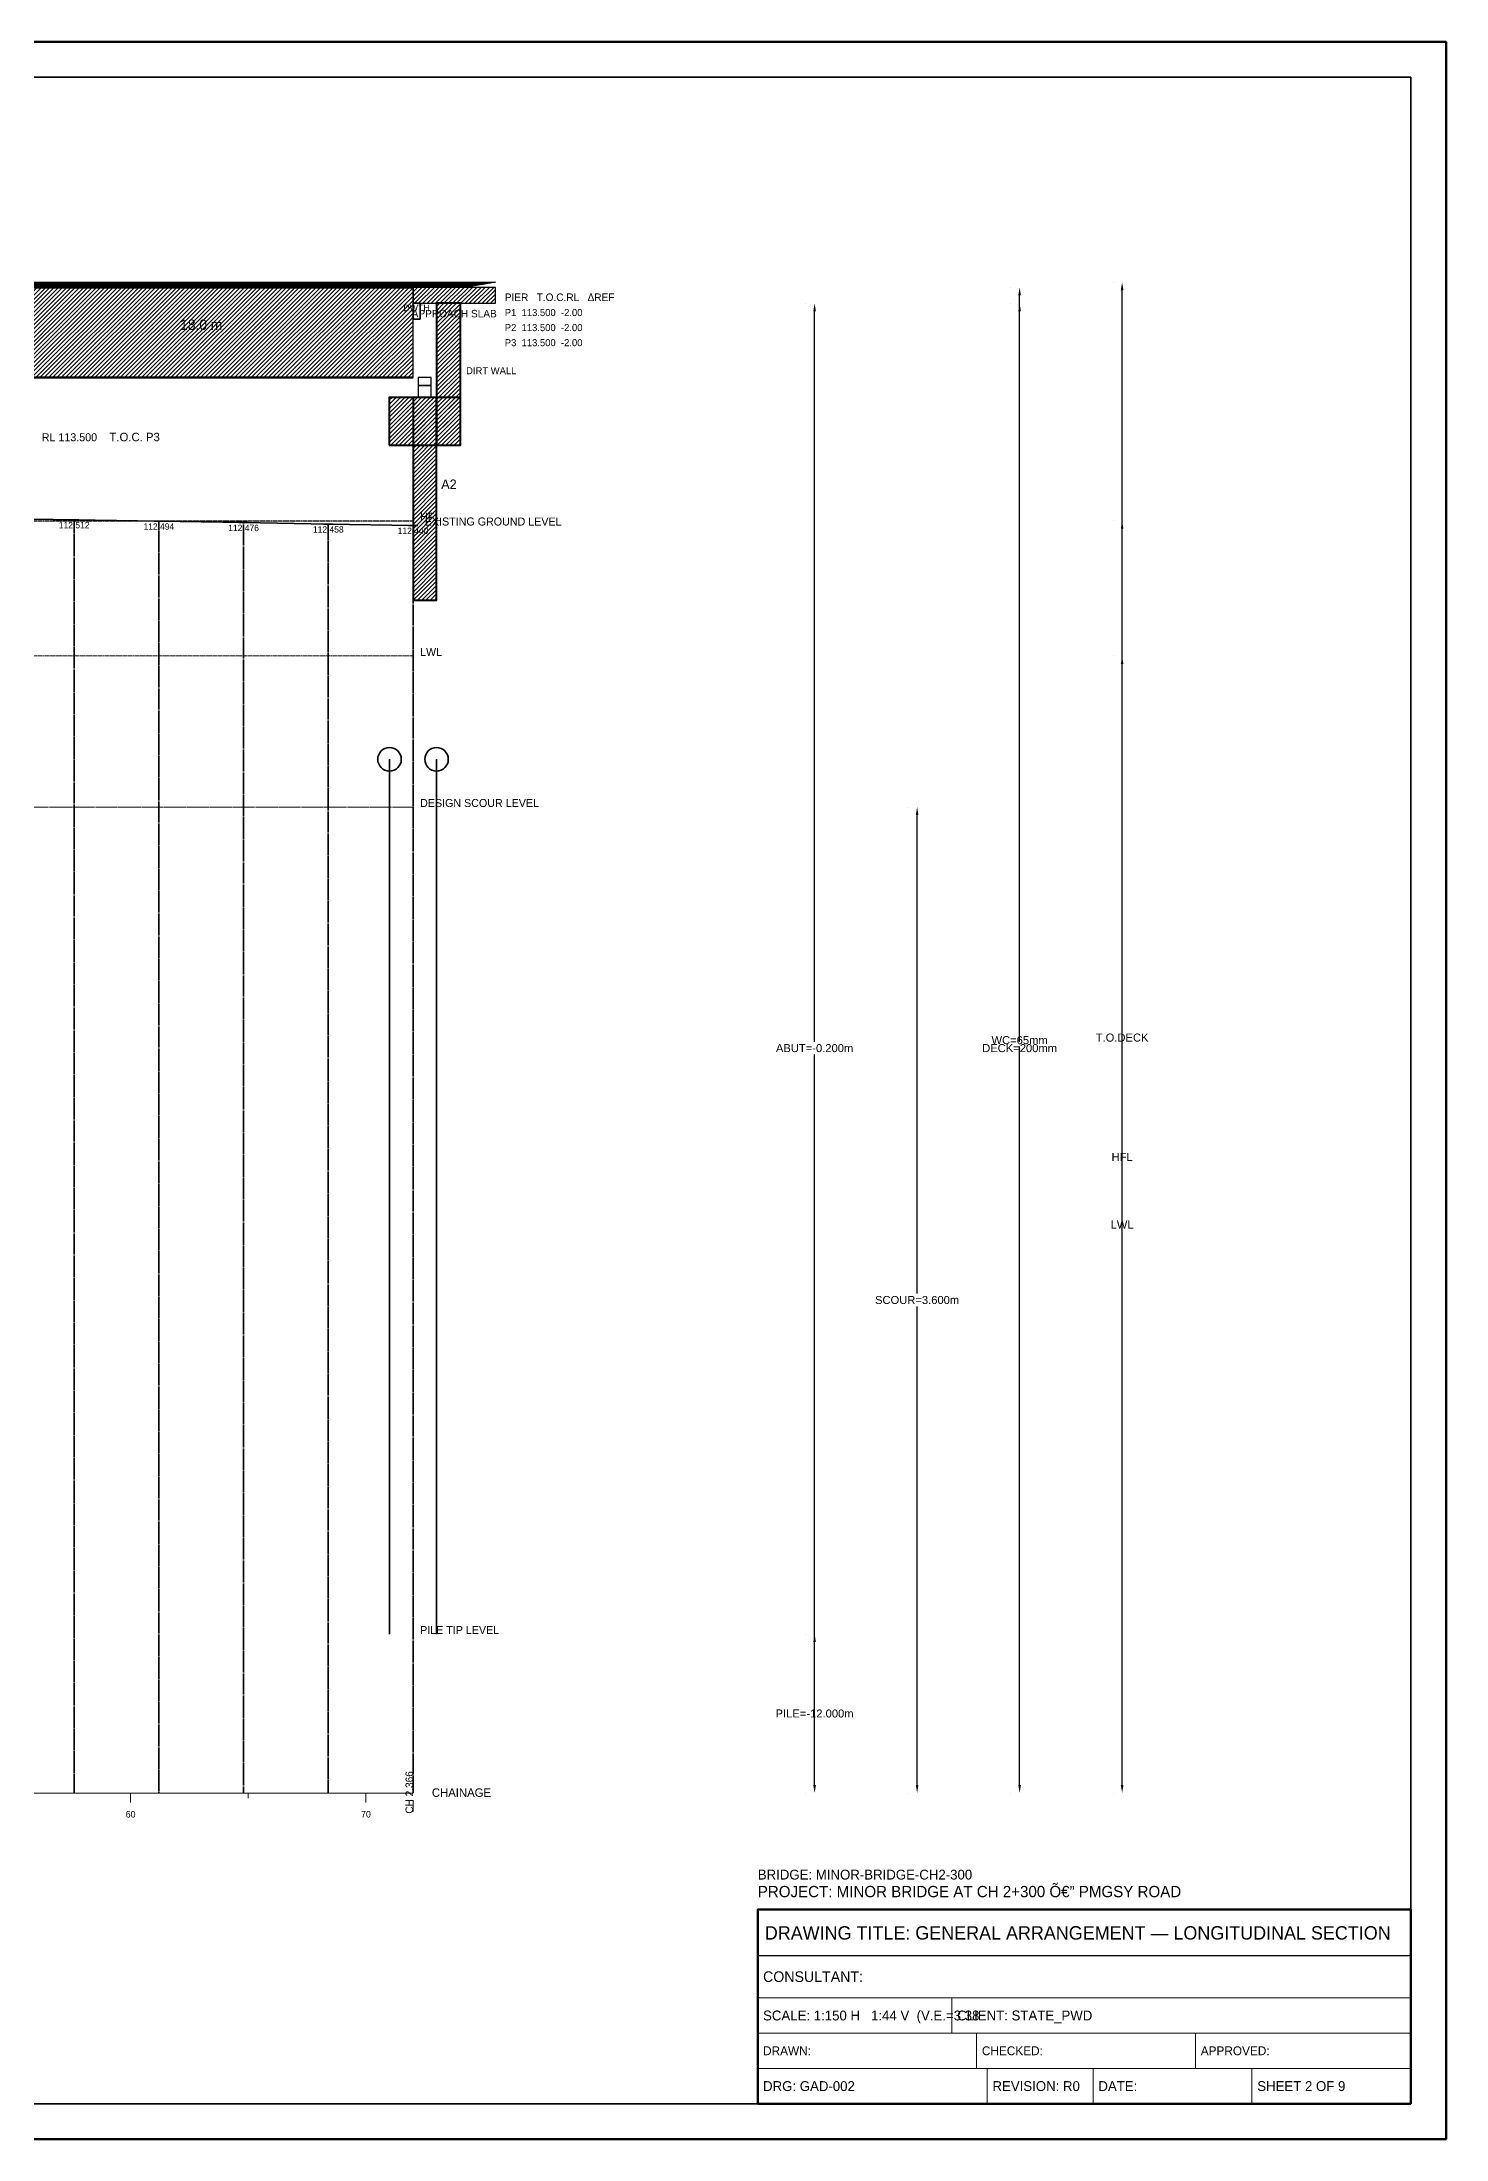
# Model space of a CAD drawing. Header units: metres. Extents: x 0 to 841, y 0 to 594.
# Drawn here: x 443 to 841, y 0 to 594 of the extents above; entities that cross this region are included whole.
import ezdxf
from ezdxf.enums import TextEntityAlignment as Align

# ---------------------------------------------------------------- set-up
doc = ezdxf.new("R2010")
doc.units = ezdxf.units.M
doc.linetypes.add('DASHED', pattern=[0.5, 0.375, -0.125])
doc.linetypes.add('DASHED2', pattern=[0.25, 0.1875, -0.0625])
for name, color, linetype, lineweight in [('ABUT-PROF', 4, 'Continuous', 50), ('BORDER-INNER', 7, 'Continuous', 35), ('BORDER-OUTER', 7, 'Continuous', 70), ('CIVIL-CHAINAGE', 7, 'Continuous', 18), ('CIVIL-GROUND', 3, 'Continuous', 35), ('CIVIL-HFL', 5, 'DASHED', 25), ('CIVIL-LWL', 4, 'DASHED', 18), ('CIVIL-ROAD', 7, 'Continuous', 25), ('CIVIL-SCOUR', 1, 'DASHED2', 18), ('DIM-CHAINAGE', 3, 'Continuous', 18), ('DIM-LINEAR', 3, 'Continuous', 18), ('FOUND-PILE', 4, 'Continuous', 35), ('STRUC-HATCHING', 8, 'Continuous', 18), ('SUB-ABUT', 3, 'Continuous', 35), ('SUB-BEARING', 5, 'Continuous', 25), ('SUB-DIRT-WALL', 3, 'Continuous', 35), ('SUPER-DECK', 2, 'Continuous', 50), ('SUPER-WEARING', 8, 'Continuous', 25), ('TEXT-GENERAL', 7, 'Continuous', 18), ('TEXT-HEADER', 7, 'Continuous', 25), ('TEXT-LEVEL', 5, 'Continuous', 18), ('TEXT-SPEC', 7, 'Continuous', 13), ('TEXT-TITLE', 7, 'Continuous', 25), ('TITLEBLK-BOX', 7, 'Continuous', 50), ('TITLEBLK-TEXT', 7, 'Continuous', 18)]:
    doc.layers.add(name, color=color, linetype=linetype, lineweight=lineweight)
doc.styles.add('BRIDGE_STD', font='Arial.ttf')
doc.dimstyles.new('pmb100', dxfattribs={"dimtxt": 2.5, "dimasz": 0.9375, "dimexe": 2.5, "dimexo": 2.5, "dimtad": 0, "dimtih": 1, "dimdec": 0, "dimtxsty": 'BRIDGE_STD', "dimcen": 2.5, "dimazin": 3, "dimtfac": 1, "dimtmove": 0, "dimatfit": 3})

msp = doc.modelspace()

# ---------------------------------------------------------------- hatches: boundary and pattern name
at = {"layer": 'STRUC-HATCHING'}
h = msp.add_hatch(dxfattribs=at)
h.set_pattern_fill('ANSI31', scale=0.2666667)
h.paths.add_polyline_path([(68.33, 498.92), (548.33, 498.92), (548.33, 524.49), (68.33, 524.49)])
h = msp.add_hatch(dxfattribs=at)
h.set_pattern_fill('ANSI31', scale=0.2666667)
h.paths.add_polyline_path([(548.33, 519.98), (571.67, 519.98), (571.67, 524.49), (548.33, 524.49)])
h = msp.add_hatch(dxfattribs=at)
h.set_pattern_fill('ANSI31', scale=0.2666667)
h.paths.add_polyline_path([(555, 479.78), (561.76, 479.78), (561.76, 519.98), (555, 519.98)])
h = msp.add_hatch(dxfattribs=at)
h.set_pattern_fill('ANSI31', scale=0.2666667)
h.paths.add_polyline_path([(541.58, 479.78), (561.76, 479.78), (561.76, 493.29), (541.58, 493.29)])
h = msp.add_hatch(dxfattribs=at)
h.set_pattern_fill('ANSI31', scale=0.2666667)
h.paths.add_polyline_path([(548.33, 435.86), (555, 435.86), (555, 493.29), (548.33, 493.29)])
at = {"layer": 'SUPER-WEARING'}
h = msp.add_hatch(dxfattribs=at)
h.set_pattern_fill('SOLID')
h.paths.add_polyline_path([(45, 525.95), (571.67, 525.95), (563, 524.49), (53.67, 524.49)])

# ---------------------------------------------------------------- linework, layer by layer
at = {"layer": 'ABUT-PROF', "lineweight": 35}
msp.add_lwpolyline([(548.33, 515.48), (550.33, 515.48), (550.33, 519.98), (548.33, 519.98), (548.33, 515.48)], dxfattribs=at)
at = {"layer": 'BORDER-INNER'}
msp.add_lwpolyline([(10, 10), (831, 10), (831, 584), (10, 584), (10, 10)], dxfattribs=at)
at = {"layer": 'BORDER-OUTER'}
msp.add_lwpolyline([(0, 0), (841, 0), (841, 594), (0, 594), (0, 0)], dxfattribs=at)
at = {"layer": 'CIVIL-CHAINAGE'}
for p, q in [((45, 98), (548.33, 98)), ((468.33, 98), (468.33, 95.33)), ((501.67, 98), (501.67, 96.53)), ((535, 98), (535, 95.33)), ((548.33, 96), (548.33, 92.8))]:
    msp.add_line(p, q, dxfattribs=at)
at = {"layer": 'CIVIL-GROUND', "color": 3}
for p, q in [((451, 458.65), (453.67, 458.65)), ((475, 458.25), (477.67, 458.25)), ((499, 457.84), (501.67, 457.84)), ((523, 457.43), (525.67, 457.43)), ((547, 457.03), (549.67, 457.03))]:
    msp.add_line(p, q, dxfattribs=at)
at = {"layer": 'CIVIL-GROUND', "color": 8, "linetype": 'DASHED2'}
for p, q in [((452.33, 458.65), (452.33, 98)), ((476.33, 458.25), (476.33, 98)), ((500.33, 457.84), (500.33, 98)), ((524.33, 457.43), (524.33, 98)), ((548.33, 457.03), (548.33, 98))]:
    msp.add_line(p, q, dxfattribs=at)
at = {"layer": 'CIVIL-GROUND', "color": 3}
msp.add_lwpolyline([(68.33, 465.14), (92.33, 464.73), (116.33, 464.33), (140.33, 463.92), (164.33, 463.52), (188.33, 463.11), (212.33, 462.71), (236.33, 462.3), (260.33, 461.89), (284.33, 461.49), (308.33, 461.08), (332.33, 460.68), (356.33, 460.27), (380.33, 459.87), (404.33, 459.46), (428.33, 459.06), (452.33, 458.65), (476.33, 458.25), (500.33, 457.84), (524.33, 457.43), (548.33, 457.03)], dxfattribs=at)
at = {"layer": 'CIVIL-HFL', "color": 5}
msp.add_line((45, 458.38), (548.33, 458.38), dxfattribs=at)
at = {"layer": 'CIVIL-LWL', "color": 4}
msp.add_line((45, 420.09), (548.33, 420.09), dxfattribs=at)
at = {"layer": 'CIVIL-ROAD', "lineweight": 25}
msp.add_lwpolyline([(548.33, 519.98), (571.67, 519.98), (571.67, 524.49), (548.33, 524.49), (548.33, 519.98)], dxfattribs=at)
at = {"layer": 'CIVIL-SCOUR', "color": 1}
msp.add_line((45, 377.3), (548.33, 377.3), dxfattribs=at)
at = {"layer": 'FOUND-PILE', "lineweight": 35}
for p, q in [((541.67, 390.81), (541.67, 143.05)), ((555, 390.81), (555, 143.05))]:
    msp.add_line(p, q, dxfattribs=at)
at = {"layer": 'FOUND-PILE'}
for centre in [(541.67, 390.81), (555, 390.81)]:
    msp.add_circle(centre, 3.33, dxfattribs=at)
at = {"layer": 'SUB-ABUT', "lineweight": 40}
for points in [[(541.58, 479.78), (561.76, 479.78), (561.76, 493.29), (541.58, 493.29), (541.58, 479.78)], [(548.33, 435.86), (555, 435.86), (555, 493.29), (548.33, 493.29), (548.33, 435.86)]]:
    msp.add_lwpolyline(points, dxfattribs=at)
at = {"layer": 'SUB-ABUT', "lineweight": 30}
msp.add_lwpolyline([(549.83, 493.29), (553.5, 493.29), (553.5, 496.67), (549.83, 496.67), (549.83, 493.29)], dxfattribs=at)
at = {"layer": 'SUB-BEARING', "lineweight": 30}
msp.add_lwpolyline([(549.83, 496.67), (553.5, 496.67), (553.5, 498.92), (549.83, 498.92), (549.83, 496.67)], dxfattribs=at)
at = {"layer": 'SUB-DIRT-WALL', "lineweight": 40}
msp.add_lwpolyline([(555, 479.78), (561.76, 479.78), (561.76, 519.98), (555, 519.98), (555, 479.78)], dxfattribs=at)
at = {"layer": 'SUPER-DECK'}
for p, q in [((68.33, 524.49), (548.33, 524.49)), ((68.33, 498.92), (548.33, 498.92))]:
    msp.add_line(p, q, dxfattribs=at)
at = {"layer": 'SUPER-DECK', "lineweight": 25}
msp.add_line((548.33, 498.92), (548.33, 524.49), dxfattribs=at)
at = {"layer": 'SUPER-WEARING', "lineweight": 25}
msp.add_lwpolyline([(45, 525.95), (571.67, 525.95), (563, 524.49), (53.67, 524.49), (45, 525.95)], dxfattribs=at)
at = {"layer": 'TITLEBLK-BOX', "lineweight": 50}
msp.add_lwpolyline([(646, 10), (831, 10), (831, 65), (646, 65), (646, 10)], dxfattribs=at)
at = {"layer": 'TITLEBLK-BOX', "lineweight": 30}
msp.add_lwpolyline([(646, 52), (831, 52), (831, 65), (646, 65), (646, 52)], dxfattribs=at)
at = {"layer": 'TITLEBLK-BOX', "lineweight": 18}
for points in [[(646, 40), (831, 40), (831, 52), (646, 52), (646, 40)], [(646, 30), (701, 30), (701, 40), (646, 40), (646, 30)], [(701, 30), (831, 30), (831, 40), (701, 40), (701, 30)], [(646, 20), (708, 20), (708, 30), (646, 30), (646, 20)], [(708, 20), (770, 20), (770, 30), (708, 30), (708, 20)], [(770, 20), (831, 20), (831, 30), (770, 30), (770, 20)], [(646, 10), (711, 10), (711, 20), (646, 20), (646, 10)], [(711, 10), (741, 10), (741, 20), (711, 20), (711, 10)], [(741, 10), (786, 10), (786, 20), (741, 20), (741, 10)], [(786, 10), (831, 10), (831, 20), (786, 20), (786, 10)]]:
    msp.add_lwpolyline(points, dxfattribs=at)

# ---------------------------------------------------------------- texts
at = {"layer": 'CIVIL-GROUND', "color": 3}
msp.add_text('EXISTING GROUND LEVEL', height=2.2667, dxfattribs=at).set_placement((551.67, 457.03))
at = {"layer": 'CIVIL-HFL', "color": 5}
msp.add_text('HFL', height=2.267, dxfattribs=at).set_placement((550.33, 458.38))
at = {"layer": 'CIVIL-LWL', "color": 4}
msp.add_text('LWL', height=2.267, dxfattribs=at).set_placement((550.33, 420.09))
at = {"layer": 'CIVIL-SCOUR', "color": 1}
msp.add_text('DESIGN SCOUR LEVEL', height=2.2667, dxfattribs=at).set_placement((550.33, 377.3))
at = {"layer": 'DIM-CHAINAGE'}
msp.add_text('CH 2.366', height=2.133, rotation=90, dxfattribs=at).set_placement((548.33, 92.16))
at = {"layer": 'TEXT-GENERAL'}
msp.add_text('18.0 m', height=2.933, dxfattribs=at).set_placement((488.33, 512.44), align=Align.CENTER)
for s, height, p in [('A2', 2.667, (556.33, 467.39)), ('PILE TIP LEVEL', 2.2667, (550.33, 143.05))]:
    msp.add_text(s, height=height, dxfattribs=at).set_placement(p)
at = {"layer": 'TEXT-HEADER'}
for s, height, p in [('PIER   T.O.C.RL   ΔREF', 2.1333, (574.33, 520.62)), ('T.O.C. P3', 2.4, (462.33, 480.9))]:
    msp.add_text(s, height=height, dxfattribs=at).set_placement(p)
at = {"layer": 'TEXT-LEVEL'}
for s, height, p in [('RL 113.500', 2.267, (443.15, 480.9)), ('CHAINAGE', 2.4, (553.67, 96.93))]:
    msp.add_text(s, height=height, dxfattribs=at).set_placement(p)
at = {"layer": 'TEXT-LEVEL', "color": 8}
for s, p in [('112.512', (452.33, 456.25)), ('112.494', (476.33, 455.85)), ('112.476', (500.33, 455.44)), ('112.458', (524.33, 455.03)), ('112.440', (548.33, 454.63))]:
    msp.add_text(s, height=1.8, dxfattribs=at).set_placement(p, align=Align.CENTER)
at = {"layer": 'TEXT-LEVEL'}
for s, p in [('60', (468.33, 91.07)), ('70', (535, 91.07))]:
    msp.add_text(s, height=1.867, dxfattribs=at).set_placement(p, align=Align.CENTER)
at = {"layer": 'TEXT-SPEC', "color": 4}
msp.add_text('DWTH', height=1.867, dxfattribs=at).set_placement((549.33, 517.73), align=Align.CENTER)
at = {"layer": 'TEXT-SPEC'}
msp.add_text('APPROACH SLAB', height=2.1333, dxfattribs=at).set_placement((560, 515.98), align=Align.CENTER)
at = {"layer": 'TEXT-SPEC', "color": 8}
for s, p in [('P1  113.500  -2.00', (574.33, 516.35)), ('P2  113.500  -2.00', (574.33, 512.09)), ('P3  113.500  -2.00', (574.33, 507.82))]:
    msp.add_text(s, height=2, dxfattribs=at).set_placement(p)
at = {"layer": 'TEXT-SPEC'}
msp.add_text('DIRT WALL', height=2, dxfattribs=at).set_placement((563.36, 499.88))
at = {"layer": 'TEXT-TITLE'}
for s, height, p in [('PROJECT: MINOR BRIDGE AT CH 2+300 â€” PMGSY ROAD', 3.2, (646, 68.5)), ('DRAWING TITLE: GENERAL ARRANGEMENT — LONGITUDINAL SECTION', 3.8, (648, 56.5))]:
    msp.add_text(s, height=height, dxfattribs=at).set_placement(p)
at = {"layer": 'TITLEBLK-TEXT'}
for s, height, p in [('BRIDGE: MINOR-BRIDGE-CH2-300', 2.8, (646, 73.5)), ('CONSULTANT: ', 3, (647.5, 44.5)), ('SCALE: 1:150 H   1:44 V  (V.E.=3.38', 2.8, (647.5, 33.6)), ('CLIENT: STATE_PWD', 2.8, (702.5, 33.6)), ('DRAWN: ', 2.5, (647.5, 23.75)), ('CHECKED: ', 2.5, (709.5, 23.75)), ('APPROVED: ', 2.5, (771.5, 23.75)), ('DRG: GAD-002', 2.8, (647.5, 13.6)), ('REVISION: R0', 2.8, (712.5, 13.6)), ('DATE: ', 2.8, (742.5, 13.6)), ('SHEET 2 OF 9', 2.8, (787.5, 13.6))]:
    msp.add_text(s, height=height, dxfattribs=at).set_placement(p)

# ---------------------------------------------------------------- dimensions: what is measured, and where the dimension line sits
at = {"layer": 'DIM-LINEAR'}
for base, p1, p2, text in [((720.18, 98), (720.18, 98), (720.18, 524.49), 'WC=65mm'), ((749.22, 98), (749.22, 98), (749.22, 525.95), 'T.O.DECK'), ((662.1, 98), (662.1, 98), (662.1, 519.98), 'ABUT=-0.200m'), ((720.18, 98), (720.18, 98), (720.18, 519.98), 'DECK=200mm'), ((749.22, 98), (749.22, 98), (749.22, 458.38), 'HFL'), ((749.22, 98), (749.22, 98), (749.22, 420.09), 'LWL'), ((691.14, 98), (691.14, 98), (691.14, 377.3), 'SCOUR=3.600m'), ((662.1, 98), (662.1, 98), (662.1, 143.05), 'PILE=-12.000m')]:
    msp.add_linear_dim(base=base, p1=p1, p2=p2, angle=90, text=text, dimstyle='pmb100', override={"dimtxt": 2.266667, "dimasz": 2.266667, "dimgap": 0.906667, "dimclrt": 3}, dxfattribs=at).render()

doc.saveas('drawing.dxf')
